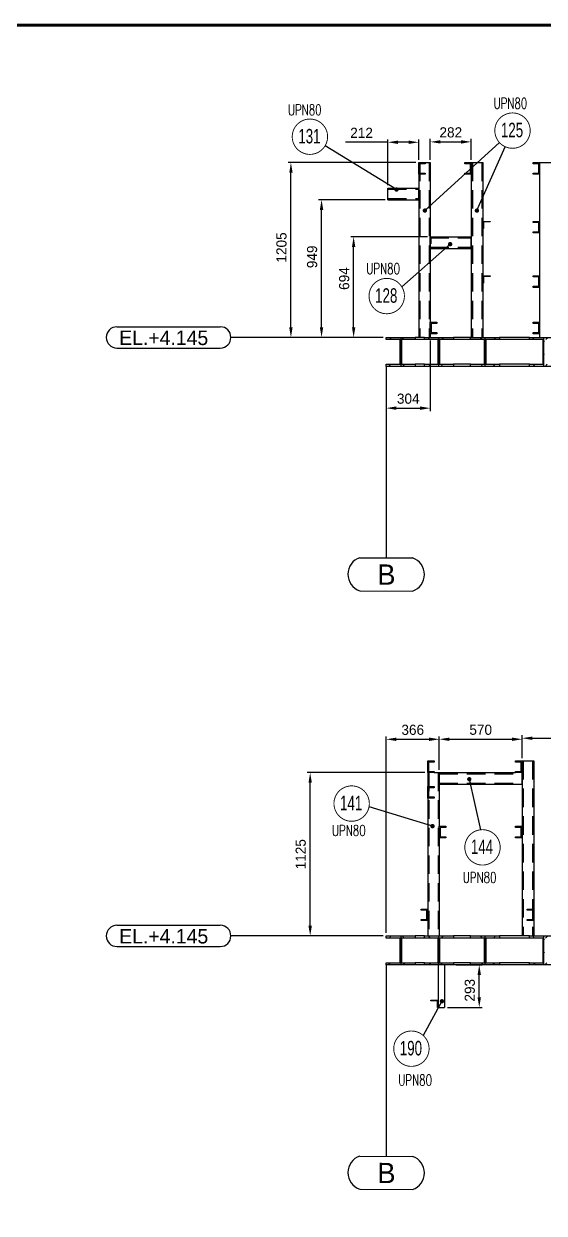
# Model space of a CAD drawing. Header units: millimetres. Extents: x 0 to 16187, y -20471 to 6290.
# Drawn here: x 11028.1 to 11207.3, y 4283.1 to 4692.9 of the extents above; entities that cross this region are included whole.
import ezdxf
from ezdxf.enums import TextEntityAlignment as Align

# ---------------------------------------------------------------- set-up
doc = ezdxf.new("R2010")
doc.units = ezdxf.units.MM
doc.header["$PDSIZE"] = -1
doc.linetypes.add('DASHED2', pattern=[9.525, 6.35, -3.175])
doc.layers.add('BORDER1', color=3, linetype='Continuous')
doc.layers.add('BORDER2', color=7, linetype='Continuous')
doc.styles.add('MtXpl_txt_shx', font='txt.shx', dxfattribs={"height": 0.2})
doc.styles.add('ROMANC', font='ROMANC', dxfattribs={"height": 5})
doc.styles.add('ROMANS', font='ROMANS.shx', dxfattribs={"width": 0.8})
doc.styles.add('ROMANT', font='ROMANT', dxfattribs={"height": 4})
doc.styles.add('SLDTEXTSTYLE2', font='TXT', dxfattribs={"width": 0.686449})
doc.dimstyles.new('AM_ISO', dxfattribs={"dimtxt": 3.5, "dimasz": 3.5, "dimexe": 1, "dimexo": 1, "dimgap": 1.5, "dimtad": 1, "dimdsep": 46, "dimtxsty": 'Standard', "dimcen": 0, "dimclrd": 1, "dimclre": 1, "dimclrt": 1, "dimadec": 0, "dimazin": 2, "dimtp": 0.1, "dimtm": 0.1, "dimtfac": 0.71, "dimtdec": 3, "dimtmove": 0, "dimatfit": 3, "dimfxl": 1, "dimlwd": -1, "dimlwe": -1, "dimarcsym": 1})
doc.dimstyles.new('AM_ISO$7', dxfattribs={"dimtxt": 3.5, "dimasz": 3.5, "dimexe": 1, "dimexo": 1, "dimgap": 1.5, "dimtad": 1, "dimtoh": 1, "dimdsep": 46, "dimtxsty": 'Standard', "dimcen": 0, "dimclrd": 1, "dimclre": 1, "dimclrt": 1, "dimadec": 0, "dimazin": 2, "dimtp": 0.1, "dimtm": 0.1, "dimtfac": 0.71, "dimtdec": 3, "dimtmove": 0, "dimatfit": 3, "dimfxl": 1, "dimlwd": -1, "dimlwe": -1, "dimarcsym": 1})
pattern_1 = [(135, (12620.2604, 4591.1095), (-2.245064, -2.245064), [])]
pattern_2 = [(225, (12620.2604, 4591.1095), (2.245064, -2.245064), [])]
pattern_3 = [(135, (12620.2604, 4775.6964), (-2.245064, -2.245064), [])]
pattern_4 = [(225, (12620.2604, 4775.6964), (2.245064, -2.245064), [])]

# ---------------------------------------------------------------- blocks, each defined once
blk = doc.blocks.new('*D2739')
at = {"color": 1, "linetype": 'ByBlock'}
for p, q in [((11152.47, 4632.32), (11129.62, 4632.32)), ((11130.62, 4588.37), (11130.62, 4628.82)), ((11151.87, 4584.87), (11129.62, 4584.87))]:
    blk.add_line(p, q, dxfattribs=at)
at = {"color": 1}
for points in [[(11131.2, 4628.82), (11130.03, 4628.82), (11130.62, 4632.32)], [(11130.03, 4588.37), (11131.2, 4588.37), (11130.62, 4584.87)]]:
    blk.add_solid(points, dxfattribs=at)
at = {"layer": 'Defpoints', "color": 0}
for p in [(11130.62, 4632.32), (11153.47, 4632.32), (11152.87, 4584.87)]:
    blk.add_point(p, dxfattribs=at)
at = {"color": 1, "insert": (11127.37, 4612.64), "char_height": 3.5, "attachment_point": 5, "rotation": 90}
blk.add_mtext('949', dxfattribs=at)
blk = doc.blocks.new('*D2740')
at = {"color": 1, "linetype": 'ByBlock'}
for p, q in [((11153.47, 4652.12), (11138.81, 4652.12)), ((11153.47, 4637.32), (11153.47, 4653.12)), ((11160.57, 4652.12), (11156.97, 4652.12)), ((11164.07, 4646.12), (11164.07, 4653.12))]:
    blk.add_line(p, q, dxfattribs=at)
at = {"color": 1}
for points in [[(11156.97, 4652.71), (11156.97, 4651.54), (11153.47, 4652.12)], [(11160.57, 4651.54), (11160.57, 4652.71), (11164.07, 4652.12)]]:
    blk.add_solid(points, dxfattribs=at)
at = {"layer": 'Defpoints', "color": 0}
for p in [(11153.47, 4652.12), (11164.07, 4645.12), (11153.47, 4636.32)]:
    blk.add_point(p, dxfattribs=at)
at = {"color": 1, "insert": (11144.39, 4655.37), "char_height": 3.5, "attachment_point": 5}
blk.add_mtext('212', dxfattribs=at)
blk = doc.blocks.new('*D2741')
at = {"color": 1, "linetype": 'ByBlock'}
for p, q in [((11168.07, 4646.12), (11168.07, 4653.26)), ((11171.57, 4652.26), (11178.67, 4652.26)), ((11182.17, 4646.12), (11182.17, 4653.26))]:
    blk.add_line(p, q, dxfattribs=at)
at = {"color": 1}
for points in [[(11171.57, 4652.84), (11171.57, 4651.67), (11168.07, 4652.26)], [(11178.67, 4651.67), (11178.67, 4652.84), (11182.17, 4652.26)]]:
    blk.add_solid(points, dxfattribs=at)
at = {"layer": 'Defpoints', "color": 0}
for p in [(11182.17, 4652.26), (11168.07, 4645.12), (11182.17, 4645.12)]:
    blk.add_point(p, dxfattribs=at)
at = {"color": 1, "insert": (11175.12, 4655.51), "char_height": 3.5, "attachment_point": 5}
blk.add_mtext('282', dxfattribs=at)
blk = doc.blocks.new('*D2742')
at = {"color": 1, "linetype": 'ByBlock'}
for p, q in [((11167.07, 4619.57), (11140.67, 4619.57)), ((11141.67, 4588.37), (11141.67, 4616.07)), ((11151.87, 4584.87), (11140.67, 4584.87))]:
    blk.add_line(p, q, dxfattribs=at)
at = {"color": 1}
for points in [[(11142.25, 4616.07), (11141.09, 4616.07), (11141.67, 4619.57)], [(11141.09, 4588.37), (11142.25, 4588.37), (11141.67, 4584.87)]]:
    blk.add_solid(points, dxfattribs=at)
at = {"layer": 'Defpoints', "color": 0}
for p in [(11141.67, 4619.57), (11168.07, 4619.57), (11152.87, 4584.87)]:
    blk.add_point(p, dxfattribs=at)
at = {"color": 1, "insert": (11138.42, 4605.16), "char_height": 3.5, "attachment_point": 5, "rotation": 90}
blk.add_mtext('694', dxfattribs=at)
blk = doc.blocks.new('*D2770')
at = {"color": 1, "linetype": 'ByBlock'}
for p, q in [((11171.17, 4435.95), (11171.17, 4447.44)), ((11174.67, 4446.44), (11196.17, 4446.44)), ((11199.67, 4439.95), (11199.67, 4447.44))]:
    blk.add_line(p, q, dxfattribs=at)
at = {"color": 1}
for points in [[(11174.67, 4447.02), (11174.67, 4445.85), (11171.17, 4446.44)], [(11196.17, 4445.85), (11196.17, 4447.02), (11199.67, 4446.44)]]:
    blk.add_solid(points, dxfattribs=at)
at = {"layer": 'Defpoints', "color": 0}
for p in [(11199.67, 4446.44), (11199.67, 4438.95), (11171.17, 4434.95)]:
    blk.add_point(p, dxfattribs=at)
at = {"color": 1, "insert": (11185.42, 4449.69), "char_height": 3.5, "attachment_point": 5}
blk.add_mtext('570', dxfattribs=at)
blk = doc.blocks.new('*D2771')
at = {"color": 1, "linetype": 'ByBlock'}
for p, q in [((11166.17, 4434.95), (11125.7, 4434.95)), ((11126.7, 4382.2), (11126.7, 4431.45)), ((11151.87, 4378.7), (11125.7, 4378.7))]:
    blk.add_line(p, q, dxfattribs=at)
at = {"color": 1}
for points in [[(11127.28, 4431.45), (11126.11, 4431.45), (11126.7, 4434.95)], [(11126.11, 4382.2), (11127.28, 4382.2), (11126.7, 4378.7)]]:
    blk.add_solid(points, dxfattribs=at)
at = {"layer": 'Defpoints', "color": 0}
for p in [(11126.7, 4434.95), (11167.17, 4434.95), (11152.87, 4378.7)]:
    blk.add_point(p, dxfattribs=at)
at = {"color": 1, "insert": (11123.45, 4406.82), "char_height": 3.5, "attachment_point": 5, "rotation": 90}
blk.add_mtext('1125', dxfattribs=at)
blk = doc.blocks.new('*D2773')
at = {"color": 1, "linetype": 'ByBlock'}
for p, q in [((11152.87, 4379.7), (11152.87, 4447.42)), ((11156.37, 4446.42), (11167.67, 4446.42)), ((11171.17, 4435.95), (11171.17, 4447.42))]:
    blk.add_line(p, q, dxfattribs=at)
at = {"color": 1}
for points in [[(11156.37, 4447.01), (11156.37, 4445.84), (11152.87, 4446.42)], [(11167.67, 4445.84), (11167.67, 4447.01), (11171.17, 4446.42)]]:
    blk.add_solid(points, dxfattribs=at)
at = {"layer": 'Defpoints', "color": 0}
for p in [(11171.17, 4446.42), (11171.17, 4434.95), (11152.87, 4378.7)]:
    blk.add_point(p, dxfattribs=at)
at = {"color": 1, "insert": (11162.02, 4449.67), "char_height": 3.5, "attachment_point": 5}
blk.add_mtext('366', dxfattribs=at)
blk = doc.blocks.new('*D2774')
at = {"color": 1, "linetype": 'ByBlock'}
for p, q in [((11199.67, 4439.95), (11199.67, 4447.79)), ((11203.17, 4446.79), (11287.42, 4446.79)), ((11290.92, 4439.95), (11290.92, 4447.79))]:
    blk.add_line(p, q, dxfattribs=at)
at = {"color": 1}
for points in [[(11203.17, 4447.37), (11203.17, 4446.2), (11199.67, 4446.79)], [(11287.42, 4446.2), (11287.42, 4447.37), (11290.92, 4446.79)]]:
    blk.add_solid(points, dxfattribs=at)
at = {"layer": 'Defpoints', "color": 0}
for p in [(11290.92, 4446.79), (11199.67, 4438.95), (11290.92, 4438.95)]:
    blk.add_point(p, dxfattribs=at)
at = {"color": 1, "insert": (11245.3, 4450.04), "char_height": 3.5, "attachment_point": 5}
blk.add_mtext('1825', dxfattribs=at)
blk = doc.blocks.new('A$7E9316163A2427E')
at = {"color": 7, "linetype": 'Continuous', "lineweight": 25}
for p, q in [((3.67, 7.35), (39.25, 7.35)), ((3.67, 0), (39.25, 0))]:
    blk.add_line(p, q, dxfattribs=at)
for centre, start, end in [((3.67, 3.67), 90, 270), ((39.25, 3.67), 270, 90)]:
    blk.add_arc(centre, 3.67, start, end, dxfattribs=at)
blk.add_text('EL.+4.145', height=5, dxfattribs=at).set_placement((4.45, 1.05))
blk = doc.blocks.new('A$7E9318A251333')
at = {"color": 1}
blk.add_line((13.2, 77.37), (13.2, 11.43), dxfattribs=at)
at = {"color": 1, "ltscale": 0.2}
blk.add_line((4.15, 11.48), (22.25, 11.39), dxfattribs=at)
at = {"color": 1, "linetype": 'Continuous', "lineweight": 25}
blk.add_line((4.14, 0.09), (22.29, 0.01), dxfattribs=at)
at = {"color": 1, "ltscale": 0.2}
for centre, radius, start, end in [((5.98, 5.79), 5.98, 107.869, 252.0246), ((20.4, 5.69), 5.99, 287.9651, 71.9697)]:
    blk.add_arc(centre, radius, start, end, dxfattribs=at)
at = {"color": 1, "linetype": 'Continuous', "lineweight": 25}
blk.add_text('B', height=7, rotation=359.9537, dxfattribs=at).set_placement((10.17, 2.17))
blk = doc.blocks.new('*D2778')
at = {"color": 1, "linetype": 'ByBlock'}
for p, q in [((11163.07, 4645.12), (11119.07, 4645.12)), ((11120.07, 4588.37), (11120.07, 4641.62)), ((11151.87, 4584.87), (11119.07, 4584.87))]:
    blk.add_line(p, q, dxfattribs=at)
at = {"color": 1}
for points in [[(11120.66, 4641.62), (11119.49, 4641.62), (11120.07, 4645.12)], [(11119.49, 4588.37), (11120.66, 4588.37), (11120.07, 4584.87)]]:
    blk.add_solid(points, dxfattribs=at)
at = {"layer": 'Defpoints', "color": 0}
for p in [(11120.07, 4645.12), (11164.07, 4645.12), (11152.87, 4584.87)]:
    blk.add_point(p, dxfattribs=at)
at = {"color": 1, "insert": (11116.82, 4615.87), "char_height": 3.5, "attachment_point": 5, "rotation": 90}
blk.add_mtext('1205', dxfattribs=at)
blk = doc.blocks.new('*D2783')
at = {"color": 1, "linetype": 'ByBlock'}
for p, q in [((11168.07, 4583.87), (11168.07, 4559.51)), ((11152.87, 4573.87), (11152.87, 4559.51)), ((11156.37, 4560.51), (11164.57, 4560.51))]:
    blk.add_line(p, q, dxfattribs=at)
at = {"color": 1}
for points in [[(11156.37, 4561.1), (11156.37, 4559.93), (11152.87, 4560.51)], [(11164.57, 4559.93), (11164.57, 4561.1), (11168.07, 4560.51)]]:
    blk.add_solid(points, dxfattribs=at)
at = {"layer": 'Defpoints', "color": 0}
for p in [(11168.07, 4584.87), (11152.87, 4574.87), (11168.07, 4560.51)]:
    blk.add_point(p, dxfattribs=at)
at = {"color": 1, "insert": (11160.47, 4563.76), "char_height": 3.5, "attachment_point": 5}
blk.add_mtext('304', dxfattribs=at)
blk = doc.blocks.new('*D2789')
at = {"color": 1, "linetype": 'ByBlock'}
for p, q in [((11177.02, 4368.7), (11185.92, 4368.7)), ((11184.92, 4357.55), (11184.92, 4365.2)), ((11173.97, 4354.05), (11185.92, 4354.05))]:
    blk.add_line(p, q, dxfattribs=at)
at = {"color": 1}
for points in [[(11185.51, 4365.2), (11184.34, 4365.2), (11184.92, 4368.7)], [(11184.34, 4357.55), (11185.51, 4357.55), (11184.92, 4354.05)]]:
    blk.add_solid(points, dxfattribs=at)
at = {"layer": 'Defpoints', "color": 0}
for p in [(11176.02, 4368.7), (11184.92, 4368.7), (11172.97, 4354.05)]:
    blk.add_point(p, dxfattribs=at)
at = {"color": 1, "insert": (11181.67, 4359.96), "char_height": 3.5, "attachment_point": 5, "rotation": 90}
blk.add_mtext('293', dxfattribs=at)
blk = doc.blocks.new('*U609')
at = {"layer": 'BORDER1', "color": 154, "true_color": 0x1859a9, "const_width": 1}
blk.add_lwpolyline([(1.81, 811), (1144, 811), (1144, 0), (0, 0), (0, 811)], close=True, dxfattribs=at)
at = {"layer": 'BORDER2', "flags": 8}
for tag, height, style, p in [('REV-A', 3.24, 'ROMANS', (986.93, 140.25)), ('RE-A', 8.06, 'ROMANT', (1084.63, 7.17))]:
    blk.add_attdef(tag, text='', height=height, dxfattribs=dict(at, style=style)).set_placement(p, align=Align.CENTER)
at = {"layer": 'BORDER2', "style": 'ROMANS', "width": 3.830216}
blk.add_attdef('DATE-A', text='', height=3.24, dxfattribs=at).set_placement((995.51, 140.25), (1008.51, 140.25), align=Align.FIT)
at = {"layer": 'BORDER2'}
for tag, height, style, p in [('DRN-A', 3.24, 'ROMANS', (1018.38, 140.25)), ('CHD-A', 3.24, 'ROMANS', (1032.35, 140.25)), ('APD-A', 3.24, 'ROMANS', (1046.64, 140.25)), ('CONS_CONT_VEND', 4.2, 'ROMANC', (1061.39, 72.83))]:
    blk.add_attdef(tag, text='', height=height, dxfattribs=dict(at, style=style)).set_placement(p, align=Align.CENTER)
at = {"layer": 'BORDER2', "style": 'ROMANS', "width": 0.8}
for tag, p, height in [('1:X', (997.23, 122.55), 3.5), ('LOC', (1042.74, 122.55), 3.5), ('PROJ_NO', (1118.64, 122.55), 3.5), ('CONS_DRG_NO', (1011, 63), 3)]:
    blk.add_attdef(tag, p, '', height=height, dxfattribs=at)
at = {"layer": 'BORDER2', "lineweight": 30, "width": 0.8, "flags": 104}
blk.add_attdef('COMMENTS-A', text='', height=2.2, dxfattribs=at).set_placement((1055.21, 142.07), align=Align.MIDDLE_LEFT)
at = {"layer": 'BORDER2', "style": 'ROMANS', "width": 0.8}
for tag, p in [('PROJECT_TITLE_1', (1061.07, 55.35)), ('PROJECT_TITLE_2', (1061.07, 49.3))]:
    blk.add_attdef(tag, text='', height=3.5, dxfattribs=at).set_placement(p, align=Align.MIDDLE)
at = {"layer": 'BORDER2', "style": 'ROMANT', "width": 0.8}
for tag, p in [('DRG_TITLE_1', (1061.07, 36.31)), ('DRG_TITLE_2', (1061.07, 28.31)), ('DRG_TITLE_3', (1061.07, 20.31))]:
    blk.add_attdef(tag, text='', height=5, dxfattribs=at).set_placement(p, align=Align.CENTER)
at = {"layer": 'BORDER2', "style": 'ROMANT'}
for tag, p in [('AR', (995, 7.17)), ('PA', (1011.74, 7.17)), ('DC', (1028.45, 7.17)), ('TS', (1120.84, 7.17))]:
    blk.add_attdef(tag, p, '', height=8.06, dxfattribs=at)
for tag, p in [('SRNO', (1074.7, 7.17)), ('SH', (1115.8, 7.18))]:
    blk.add_attdef(tag, text='', height=8.06, dxfattribs=at).set_placement(p, align=Align.RIGHT)
at = {"layer": 'BORDER2', "style": 'ROMANS', "flags": 2}
blk.add_attdef('TB_VERSION', text='', height=2, dxfattribs=at).set_placement((1, -1), align=Align.TOP_LEFT)

msp = doc.modelspace()

# ---------------------------------------------------------------- hatches: boundary and pattern name
at = {"linetype": 'Continuous', "lineweight": 18}
h = msp.add_hatch(dxfattribs=at)
h.set_pattern_fill('ANSI31', angle=90, style=0)
h.set_pattern_definition(pattern_1)
h.paths.add_polyline_path([(11164.0736, 4645.12184), (11164.0736, 4641.12184), (11166.3236, 4641.12184), (11166.3236, 4641.52184), (11164.3736, 4641.52184), (11164.3736, 4644.72184), (11166.3236, 4644.72184), (11166.3236, 4645.12184)], flags=0)
h = msp.add_hatch(dxfattribs=at)
h.set_pattern_fill('ANSI31', angle=90, style=0)
h.set_pattern_definition(pattern_1)
h.paths.add_polyline_path([(11182.1736, 4641.12184), (11182.1736, 4645.12184), (11179.9236, 4645.12184), (11179.9236, 4644.72184), (11181.8736, 4644.72184), (11181.8736, 4641.52184), (11179.9236, 4641.52184), (11179.9236, 4641.12184)], flags=0)
h = msp.add_hatch(dxfattribs=at)
h.set_pattern_fill('ANSI31', angle=90, style=0)
h.set_pattern_definition(pattern_1)
h.paths.add_polyline_path([(11205.7236, 4641.12184), (11205.7236, 4645.12184), (11203.4736, 4645.12184), (11203.4736, 4644.72184), (11205.4236, 4644.72184), (11205.4236, 4641.52184), (11203.4736, 4641.52184), (11203.4736, 4641.12184)], flags=0)
h = msp.add_hatch(dxfattribs=at)
h.set_pattern_fill('ANSI31', angle=90, style=0)
h.set_pattern_definition(pattern_1)
h.paths.add_polyline_path([(11188.6736, 4624.87184), (11186.1736, 4624.87184), (11186.1736, 4622.37184), (11186.3736, 4622.37184), (11186.3736, 4624.67184), (11188.6736, 4624.67184)], flags=0)
h = msp.add_hatch(dxfattribs=at)
h.set_pattern_fill('ANSI31', angle=90, style=0)
h.set_pattern_definition(pattern_1)
h.paths.add_polyline_path([(11205.7236, 4620.87184), (11205.7236, 4624.87184), (11203.4736, 4624.87184), (11203.4736, 4624.47184), (11205.4236, 4624.47184), (11205.4236, 4621.27184), (11203.4736, 4621.27184), (11203.4736, 4620.87184)], flags=0)
h = msp.add_hatch(dxfattribs=at)
h.set_pattern_fill('ANSI31', angle=90, style=0)
h.set_pattern_definition(pattern_1)
h.paths.add_polyline_path([(11170.5736, 4619.57184), (11168.0736, 4619.57184), (11168.0736, 4617.07184), (11168.2736, 4617.07184), (11168.2736, 4619.37184), (11170.5736, 4619.37184)], flags=0)
h = msp.add_hatch(dxfattribs=at)
h.set_pattern_fill('ANSI31', angle=90, style=0)
h.set_pattern_definition(pattern_1)
h.paths.add_polyline_path([(11188.6736, 4606.12184), (11186.1736, 4606.12184), (11186.1736, 4603.62184), (11186.3736, 4603.62184), (11186.3736, 4605.92184), (11188.6736, 4605.92184)], flags=0)
h = msp.add_hatch(dxfattribs=at)
h.set_pattern_fill('ANSI31', angle=90, style=0)
h.set_pattern_definition(pattern_1)
h.paths.add_polyline_path([(11205.7236, 4602.12184), (11205.7236, 4606.12184), (11203.4736, 4606.12184), (11203.4736, 4605.72184), (11205.4236, 4605.72184), (11205.4236, 4602.52184), (11203.4736, 4602.52184), (11203.4736, 4602.12184)], flags=0)
h = msp.add_hatch(dxfattribs=at)
h.set_pattern_fill('ANSI31', angle=90, style=0)
h.set_pattern_definition(pattern_1)
h.paths.add_polyline_path([(11168.0736, 4590.12184), (11168.0736, 4586.12184), (11170.3236, 4586.12184), (11170.3236, 4586.52184), (11168.3736, 4586.52184), (11168.3736, 4589.72184), (11170.3236, 4589.72184), (11170.3236, 4590.12184)], flags=0)
h = msp.add_hatch(dxfattribs=at)
h.set_pattern_fill('ANSI31', angle=90, style=0)
h.set_pattern_definition(pattern_1)
h.paths.add_polyline_path([(11205.7236, 4586.12184), (11205.7236, 4590.12184), (11203.4736, 4590.12184), (11203.4736, 4589.72184), (11205.4236, 4589.72184), (11205.4236, 4586.52184), (11203.4736, 4586.52184), (11203.4736, 4586.12184)], flags=0)
h = msp.add_hatch(dxfattribs=at)
h.set_pattern_fill('ANSI31', angle=180, style=0)
h.set_pattern_definition(pattern_2)
h.paths.add_polyline_path([(11152.8736, 4574.87184), (11157.8736, 4574.87184), (11157.8736, 4584.87184), (11152.8736, 4584.87184), (11152.8736, 4584.12184), (11157.6486, 4584.12184), (11157.6486, 4575.62184), (11152.8736, 4575.62184)], flags=0)
h = msp.add_hatch(dxfattribs=at)
h.set_pattern_fill('ANSI31', angle=90, style=0)
h.set_pattern_definition(pattern_1)
h.paths.add_polyline_path([(11158.0986, 4575.62184), (11158.0986, 4584.12184), (11162.8736, 4584.12184), (11162.8736, 4584.87184), (11157.8736, 4584.87184), (11157.8736, 4574.87184), (11162.8736, 4574.87184), (11162.8736, 4575.62184)], flags=0)
h = msp.add_hatch(dxfattribs=at)
h.set_pattern_fill('ANSI31', angle=90, style=0)
h.set_pattern_definition(pattern_1)
h.paths.add_polyline_path([(11171.0236, 4574.87184), (11171.0236, 4584.87184), (11166.0236, 4584.87184), (11166.0236, 4584.12184), (11170.7986, 4584.12184), (11170.7986, 4575.62184), (11166.0236, 4575.62184), (11166.0236, 4574.87184)], flags=0)
h = msp.add_hatch(dxfattribs=at)
h.set_pattern_fill('ANSI31', angle=180, style=0)
h.set_pattern_definition(pattern_2)
h.paths.add_polyline_path([(11171.0236, 4574.87184), (11176.0236, 4574.87184), (11176.0236, 4575.62184), (11171.2486, 4575.62184), (11171.2486, 4584.12184), (11176.0236, 4584.12184), (11176.0236, 4584.87184), (11171.0236, 4584.87184)], flags=0)
h = msp.add_hatch(dxfattribs=at)
h.set_pattern_fill('ANSI31', angle=90, style=0)
h.set_pattern_definition(pattern_1)
h.paths.add_polyline_path([(11186.9236, 4574.87184), (11186.9236, 4584.87184), (11181.9236, 4584.87184), (11181.9236, 4584.12184), (11186.6986, 4584.12184), (11186.6986, 4575.62184), (11181.9236, 4575.62184), (11181.9236, 4574.87184)], flags=0)
h = msp.add_hatch(dxfattribs=at)
h.set_pattern_fill('ANSI31', angle=180, style=0)
h.set_pattern_definition(pattern_2)
h.paths.add_polyline_path([(11186.9236, 4574.87184), (11191.9236, 4574.87184), (11191.9236, 4575.62184), (11187.1486, 4575.62184), (11187.1486, 4584.12184), (11191.9236, 4584.12184), (11191.9236, 4584.87184), (11186.9236, 4584.87184)], flags=0)
h = msp.add_hatch(dxfattribs=at)
h.set_pattern_fill('ANSI31', angle=90, style=0)
h.set_pattern_definition(pattern_1)
h.paths.add_polyline_path([(11207.1736, 4574.87184), (11207.1736, 4584.87184), (11202.1736, 4584.87184), (11202.1736, 4584.12184), (11206.9486, 4584.12184), (11206.9486, 4575.62184), (11202.1736, 4575.62184), (11202.1736, 4574.87184)], flags=0)
h = msp.add_hatch(dxfattribs=at)
h.set_pattern_fill('ANSI31', angle=180, style=0)
h.set_pattern_definition(pattern_2)
h.paths.add_polyline_path([(11207.1736, 4574.87184), (11212.1736, 4574.87184), (11212.1736, 4575.62184), (11207.3986, 4575.62184), (11207.3986, 4584.12184), (11212.1736, 4584.12184), (11212.1736, 4584.87184), (11207.1736, 4584.87184)], flags=0)
h = msp.add_hatch(dxfattribs=at)
h.set_pattern_fill('ANSI31', angle=90, style=0)
h.set_pattern_definition(pattern_3)
h.paths.add_polyline_path([(11167.1736, 4438.94953), (11167.1736, 4434.94953), (11169.4236, 4434.94953), (11169.4236, 4435.34953), (11167.4736, 4435.34953), (11167.4736, 4438.54953), (11169.4236, 4438.54953), (11169.4236, 4438.94953)], flags=0)
h = msp.add_hatch(dxfattribs=at)
h.set_pattern_fill('ANSI31', angle=90, style=0)
h.set_pattern_definition(pattern_3)
h.paths.add_polyline_path([(11199.6736, 4434.94953), (11199.6736, 4438.94953), (11197.4236, 4438.94953), (11197.4236, 4438.54953), (11199.3736, 4438.54953), (11199.3736, 4435.34953), (11197.4236, 4435.34953), (11197.4236, 4434.94953)], flags=0)
h = msp.add_hatch(dxfattribs=at)
h.set_pattern_fill('ANSI31', angle=90, style=0)
h.set_pattern_definition(pattern_3)
h.paths.add_polyline_path([(11167.1736, 4430.14953), (11167.1736, 4426.14953), (11169.4236, 4426.14953), (11169.4236, 4426.54953), (11167.4736, 4426.54953), (11167.4736, 4429.74953), (11169.4236, 4429.74953), (11169.4236, 4430.14953)], flags=0)
h = msp.add_hatch(dxfattribs=at)
h.set_pattern_fill('ANSI31', angle=90, style=0)
h.set_pattern_definition(pattern_3)
h.paths.add_polyline_path([(11171.1736, 4416.44953), (11171.1736, 4412.44953), (11173.4236, 4412.44953), (11173.4236, 4412.84953), (11171.4736, 4412.84953), (11171.4736, 4416.04953), (11173.4236, 4416.04953), (11173.4236, 4416.44953)], flags=0)
h = msp.add_hatch(dxfattribs=at)
h.set_pattern_fill('ANSI31', angle=90, style=0)
h.set_pattern_definition(pattern_3)
h.paths.add_polyline_path([(11199.6736, 4412.44953), (11199.6736, 4416.44953), (11197.4236, 4416.44953), (11197.4236, 4416.04953), (11199.3736, 4416.04953), (11199.3736, 4412.84953), (11197.4236, 4412.84953), (11197.4236, 4412.44953)], flags=0)
h = msp.add_hatch(dxfattribs=at)
h.set_pattern_fill('ANSI31', angle=90, style=0)
h.set_pattern_definition(pattern_3)
h.paths.add_polyline_path([(11167.1736, 4383.94953), (11167.1736, 4387.94953), (11164.9236, 4387.94953), (11164.9236, 4387.54953), (11166.8736, 4387.54953), (11166.8736, 4384.34953), (11164.9236, 4384.34953), (11164.9236, 4383.94953)], flags=0)
h = msp.add_hatch(dxfattribs=at)
h.set_pattern_fill('ANSI31', angle=90, style=0)
h.set_pattern_definition(pattern_3)
h.paths.add_polyline_path([(11203.6736, 4383.94953), (11203.6736, 4387.94953), (11201.4236, 4387.94953), (11201.4236, 4387.54953), (11203.3736, 4387.54953), (11203.3736, 4384.34953), (11201.4236, 4384.34953), (11201.4236, 4383.94953)], flags=0)
h = msp.add_hatch(dxfattribs=at)
h.set_pattern_fill('ANSI31', angle=180, style=0)
h.set_pattern_definition(pattern_4)
h.paths.add_polyline_path([(11152.8736, 4368.69953), (11157.8736, 4368.69953), (11157.8736, 4378.69953), (11152.8736, 4378.69953), (11152.8736, 4377.94953), (11157.6486, 4377.94953), (11157.6486, 4369.44953), (11152.8736, 4369.44953)], flags=0)
h = msp.add_hatch(dxfattribs=at)
h.set_pattern_fill('ANSI31', angle=90, style=0)
h.set_pattern_definition(pattern_3)
h.paths.add_polyline_path([(11158.0986, 4369.44953), (11158.0986, 4377.94953), (11162.8736, 4377.94953), (11162.8736, 4378.69953), (11157.8736, 4378.69953), (11157.8736, 4368.69953), (11162.8736, 4368.69953), (11162.8736, 4369.44953)], flags=0)
h = msp.add_hatch(dxfattribs=at)
h.set_pattern_fill('ANSI31', angle=90, style=0)
h.set_pattern_definition(pattern_3)
h.paths.add_polyline_path([(11171.0236, 4368.69953), (11171.0236, 4378.69953), (11166.0236, 4378.69953), (11166.0236, 4377.94953), (11170.7986, 4377.94953), (11170.7986, 4369.44953), (11166.0236, 4369.44953), (11166.0236, 4368.69953)], flags=0)
h = msp.add_hatch(dxfattribs=at)
h.set_pattern_fill('ANSI31', angle=180, style=0)
h.set_pattern_definition(pattern_4)
h.paths.add_polyline_path([(11171.0236, 4368.69953), (11176.0236, 4368.69953), (11176.0236, 4369.44953), (11171.2486, 4369.44953), (11171.2486, 4377.94953), (11176.0236, 4377.94953), (11176.0236, 4378.69953), (11171.0236, 4378.69953)], flags=0)
h = msp.add_hatch(dxfattribs=at)
h.set_pattern_fill('ANSI31', angle=90, style=0)
h.set_pattern_definition(pattern_3)
h.paths.add_polyline_path([(11186.9236, 4368.69953), (11186.9236, 4378.69953), (11181.9236, 4378.69953), (11181.9236, 4377.94953), (11186.6986, 4377.94953), (11186.6986, 4369.44953), (11181.9236, 4369.44953), (11181.9236, 4368.69953)], flags=0)
h = msp.add_hatch(dxfattribs=at)
h.set_pattern_fill('ANSI31', angle=180, style=0)
h.set_pattern_definition(pattern_4)
h.paths.add_polyline_path([(11186.9236, 4368.69953), (11191.9236, 4368.69953), (11191.9236, 4369.44953), (11187.1486, 4369.44953), (11187.1486, 4377.94953), (11191.9236, 4377.94953), (11191.9236, 4378.69953), (11186.9236, 4378.69953)], flags=0)
h = msp.add_hatch(dxfattribs=at)
h.set_pattern_fill('ANSI31', angle=90, style=0)
h.set_pattern_definition(pattern_3)
h.paths.add_polyline_path([(11207.1736, 4368.69953), (11207.1736, 4378.69953), (11202.1736, 4378.69953), (11202.1736, 4377.94953), (11206.9486, 4377.94953), (11206.9486, 4369.44953), (11202.1736, 4369.44953), (11202.1736, 4368.69953)], flags=0)
h = msp.add_hatch(dxfattribs=at)
h.set_pattern_fill('ANSI31', angle=180, style=0)
h.set_pattern_definition(pattern_4)
h.paths.add_polyline_path([(11207.1736, 4368.69953), (11212.1736, 4368.69953), (11212.1736, 4369.44953), (11207.3986, 4369.44953), (11207.3986, 4377.94953), (11212.1736, 4377.94953), (11212.1736, 4378.69953), (11207.1736, 4378.69953)], flags=0)

# ---------------------------------------------------------------- linework, layer by layer
at = {"color": 7, "linetype": 'Continuous', "lineweight": 25}
for p, q in [((11164.0736, 4645.12184), (11166.3236, 4645.12184)), ((11164.0736, 4641.12184), (11164.0736, 4645.12184)), ((11166.3236, 4644.72184), (11164.3736, 4644.72184)), ((11164.3736, 4644.72184), (11164.3736, 4641.52184)), ((11166.3236, 4645.12184), (11166.3236, 4644.72184)), ((11166.3236, 4645.12184), (11168.0736, 4645.12184)), ((11168.0736, 4645.12184), (11168.0736, 4619.57184)), ((11179.9236, 4644.72184), (11179.9236, 4645.12184)), ((11179.9236, 4645.12184), (11182.1736, 4645.12184)), ((11181.8736, 4644.72184), (11179.9236, 4644.72184)), ((11181.8736, 4641.52184), (11181.8736, 4644.72184)), ((11182.1736, 4645.12184), (11182.1736, 4641.12184)), ((11182.1736, 4645.12184), (11186.1736, 4645.12184)), ((11186.1736, 4645.12184), (11186.1736, 4624.87184)), ((11203.4736, 4645.12184), (11205.7236, 4645.12184)), ((11203.4736, 4644.72184), (11203.4736, 4645.12184)), ((11205.4236, 4644.72184), (11203.4736, 4644.72184)), ((11205.4236, 4641.52184), (11205.4236, 4644.72184)), ((11205.7236, 4645.12184), (11205.7236, 4641.12184)), ((11205.7236, 4645.12184), (11209.7236, 4645.12184)), ((11166.3236, 4641.12184), (11164.0736, 4641.12184)), ((11164.0736, 4641.12184), (11164.0736, 4584.87184)), ((11164.3736, 4641.52184), (11166.3236, 4641.52184)), ((11166.3236, 4641.52184), (11166.3236, 4641.12184)), ((11179.9236, 4641.12184), (11179.9236, 4641.52184)), ((11179.9236, 4641.52184), (11181.8736, 4641.52184)), ((11182.1736, 4641.12184), (11179.9236, 4641.12184)), ((11182.1736, 4641.12184), (11182.1736, 4584.87184)), ((11203.4736, 4641.52184), (11205.4236, 4641.52184)), ((11203.4736, 4641.12184), (11203.4736, 4641.52184)), ((11205.7236, 4641.12184), (11203.4736, 4641.12184)), ((11205.7236, 4641.12184), (11205.7236, 4624.87184)), ((11153.4736, 4632.32184), (11153.4736, 4636.32184)), ((11153.4736, 4636.32184), (11164.0736, 4636.32184)), ((11164.0736, 4632.32184), (11164.0736, 4636.32184)), ((11153.4736, 4632.32184), (11164.0736, 4632.32184)), ((11186.1736, 4622.37184), (11186.1736, 4624.87184)), ((11186.1736, 4624.87184), (11188.6736, 4624.87184)), ((11188.6736, 4624.67184), (11186.3736, 4624.67184)), ((11186.3736, 4624.67184), (11186.3736, 4622.37184)), ((11188.6736, 4624.87184), (11188.6736, 4624.67184)), ((11203.4736, 4624.47184), (11203.4736, 4624.87184)), ((11203.4736, 4624.87184), (11205.7236, 4624.87184)), ((11205.4236, 4624.47184), (11203.4736, 4624.47184)), ((11205.4236, 4621.27184), (11205.4236, 4624.47184)), ((11205.7236, 4624.87184), (11205.7236, 4620.87184)), ((11168.0736, 4617.07184), (11168.0736, 4619.57184)), ((11168.0736, 4619.57184), (11170.5736, 4619.57184)), ((11170.5736, 4619.37184), (11168.2736, 4619.37184)), ((11168.2736, 4619.37184), (11168.2736, 4617.07184)), ((11170.5736, 4619.57184), (11170.5736, 4619.37184)), ((11170.5736, 4619.57184), (11182.1736, 4619.57184)), ((11182.1736, 4615.57184), (11182.1736, 4619.57184)), ((11186.3736, 4622.37184), (11186.1736, 4622.37184)), ((11186.1736, 4622.37184), (11186.1736, 4606.12184)), ((11203.4736, 4620.87184), (11203.4736, 4621.27184)), ((11203.4736, 4621.27184), (11205.4236, 4621.27184)), ((11205.7236, 4620.87184), (11203.4736, 4620.87184)), ((11205.7236, 4620.87184), (11205.7236, 4606.12184)), ((11168.2736, 4617.07184), (11168.0736, 4617.07184)), ((11168.0736, 4615.57184), (11168.0736, 4617.07184)), ((11168.0736, 4617.07184), (11168.0736, 4590.12184)), ((11168.0736, 4615.57184), (11182.1736, 4615.57184)), ((11186.1736, 4603.62184), (11186.1736, 4606.12184)), ((11186.1736, 4606.12184), (11188.6736, 4606.12184)), ((11186.3736, 4603.62184), (11186.1736, 4603.62184)), ((11186.1736, 4603.62184), (11186.1736, 4584.87184)), ((11188.6736, 4605.92184), (11186.3736, 4605.92184)), ((11186.3736, 4605.92184), (11186.3736, 4603.62184)), ((11188.6736, 4606.12184), (11188.6736, 4605.92184)), ((11203.4736, 4605.72184), (11203.4736, 4606.12184)), ((11203.4736, 4606.12184), (11205.7236, 4606.12184)), ((11205.4236, 4605.72184), (11203.4736, 4605.72184)), ((11203.4736, 4602.12184), (11203.4736, 4602.52184)), ((11203.4736, 4602.52184), (11205.4236, 4602.52184)), ((11205.7236, 4602.12184), (11203.4736, 4602.12184)), ((11205.4236, 4602.52184), (11205.4236, 4605.72184)), ((11205.7236, 4606.12184), (11205.7236, 4602.12184)), ((11205.7236, 4602.12184), (11205.7236, 4590.12184)), ((11168.0736, 4590.12184), (11170.3236, 4590.12184)), ((11168.0736, 4586.12184), (11168.0736, 4590.12184)), ((11170.3236, 4590.12184), (11170.3236, 4589.72184)), ((11203.4736, 4589.72184), (11203.4736, 4590.12184)), ((11203.4736, 4590.12184), (11205.7236, 4590.12184)), ((11205.7236, 4590.12184), (11205.7236, 4586.12184)), ((11170.3236, 4586.12184), (11168.0736, 4586.12184)), ((11168.0736, 4586.12184), (11168.0736, 4584.87184)), ((11170.3236, 4589.72184), (11168.3736, 4589.72184)), ((11168.3736, 4589.72184), (11168.3736, 4586.52184)), ((11168.3736, 4586.52184), (11170.3236, 4586.52184)), ((11170.3236, 4586.52184), (11170.3236, 4586.12184)), ((11205.4236, 4589.72184), (11203.4736, 4589.72184)), ((11203.4736, 4586.12184), (11203.4736, 4586.52184)), ((11203.4736, 4586.52184), (11205.4236, 4586.52184)), ((11205.7236, 4586.12184), (11203.4736, 4586.12184)), ((11205.4236, 4586.52184), (11205.4236, 4589.72184)), ((11205.7236, 4586.12184), (11205.7236, 4584.87184)), ((11152.8736, 4584.12184), (11152.8736, 4584.87184)), ((11152.8736, 4584.87184), (11157.8736, 4584.87184)), ((11157.6486, 4584.12184), (11152.8736, 4584.12184)), ((11157.6486, 4575.62184), (11157.6486, 4584.12184)), ((11157.8736, 4584.87184), (11157.8736, 4574.87184)), ((11157.8736, 4584.87184), (11162.8736, 4584.87184)), ((11162.8736, 4584.12184), (11158.0986, 4584.12184)), ((11158.0986, 4584.12184), (11158.0986, 4575.62184)), ((11162.8736, 4584.87184), (11162.8736, 4584.12184)), ((11166.0236, 4584.87184), (11162.8736, 4584.87184)), ((11166.0236, 4584.12184), (11162.8736, 4584.12184)), ((11166.0236, 4584.12184), (11166.0236, 4584.87184)), ((11166.0236, 4584.87184), (11171.0236, 4584.87184)), ((11170.7986, 4584.12184), (11166.0236, 4584.12184)), ((11170.7986, 4575.62184), (11170.7986, 4584.12184)), ((11171.0236, 4574.87184), (11171.0236, 4584.87184)), ((11171.0236, 4584.87184), (11176.0236, 4584.87184)), ((11176.0236, 4584.12184), (11171.2486, 4584.12184)), ((11171.2486, 4584.12184), (11171.2486, 4575.62184)), ((11176.0236, 4584.87184), (11176.0236, 4584.12184)), ((11181.9236, 4584.87184), (11176.0236, 4584.87184)), ((11181.9236, 4584.12184), (11176.0236, 4584.12184)), ((11181.9236, 4584.12184), (11181.9236, 4584.87184)), ((11181.9236, 4584.87184), (11186.9236, 4584.87184)), ((11186.6986, 4584.12184), (11181.9236, 4584.12184)), ((11186.6986, 4575.62184), (11186.6986, 4584.12184)), ((11186.9236, 4584.87184), (11191.9236, 4584.87184)), ((11186.9236, 4574.87184), (11186.9236, 4584.87184)), ((11191.9236, 4584.12184), (11187.1486, 4584.12184)), ((11187.1486, 4584.12184), (11187.1486, 4575.62184)), ((11191.9236, 4584.87184), (11191.9236, 4584.12184)), ((11202.1736, 4584.87184), (11191.9236, 4584.87184)), ((11202.1736, 4584.12184), (11191.9236, 4584.12184)), ((11202.1736, 4584.12184), (11202.1736, 4584.87184)), ((11202.1736, 4584.87184), (11207.1736, 4584.87184)), ((11206.9486, 4584.12184), (11202.1736, 4584.12184)), ((11206.9486, 4575.62184), (11206.9486, 4584.12184)), ((11207.1736, 4574.87184), (11207.1736, 4584.87184)), ((11207.1736, 4584.87184), (11212.1736, 4584.87184)), ((11152.8736, 4575.62184), (11157.6486, 4575.62184)), ((11152.8736, 4574.87184), (11152.8736, 4575.62184)), ((11157.8736, 4574.87184), (11152.8736, 4574.87184)), ((11162.8736, 4574.87184), (11157.8736, 4574.87184)), ((11158.0986, 4575.62184), (11162.8736, 4575.62184)), ((11162.8736, 4575.62184), (11162.8736, 4574.87184)), ((11166.0236, 4575.62184), (11162.8736, 4575.62184)), ((11166.0236, 4574.87184), (11162.8736, 4574.87184)), ((11166.0236, 4574.87184), (11166.0236, 4575.62184)), ((11166.0236, 4575.62184), (11170.7986, 4575.62184)), ((11171.0236, 4574.87184), (11166.0236, 4574.87184)), ((11176.0236, 4574.87184), (11171.0236, 4574.87184)), ((11171.2486, 4575.62184), (11176.0236, 4575.62184)), ((11176.0236, 4575.62184), (11176.0236, 4574.87184)), ((11181.9236, 4575.62184), (11176.0236, 4575.62184)), ((11181.9236, 4574.87184), (11176.0236, 4574.87184)), ((11181.9236, 4574.87184), (11181.9236, 4575.62184)), ((11181.9236, 4575.62184), (11186.6986, 4575.62184)), ((11186.9236, 4574.87184), (11181.9236, 4574.87184)), ((11191.9236, 4574.87184), (11186.9236, 4574.87184)), ((11187.1486, 4575.62184), (11191.9236, 4575.62184)), ((11191.9236, 4575.62184), (11191.9236, 4574.87184)), ((11202.1736, 4575.62184), (11191.9236, 4575.62184)), ((11202.1736, 4574.87184), (11191.9236, 4574.87184)), ((11202.1736, 4574.87184), (11202.1736, 4575.62184)), ((11202.1736, 4575.62184), (11206.9486, 4575.62184)), ((11207.1736, 4574.87184), (11202.1736, 4574.87184)), ((11212.1736, 4574.87184), (11207.1736, 4574.87184)), ((11167.1736, 4438.94953), (11169.4236, 4438.94953)), ((11167.1736, 4434.94953), (11167.1736, 4438.94953)), ((11169.4236, 4438.54953), (11167.4736, 4438.54953)), ((11167.4736, 4438.54953), (11167.4736, 4435.34953)), ((11169.4236, 4438.94953), (11169.4236, 4438.54953)), ((11197.4236, 4438.54953), (11197.4236, 4438.94953)), ((11197.4236, 4438.94953), (11199.6736, 4438.94953)), ((11199.3736, 4438.54953), (11197.4236, 4438.54953)), ((11199.3736, 4435.34953), (11199.3736, 4438.54953)), ((11199.6736, 4438.94953), (11199.6736, 4434.94953)), ((11199.6736, 4438.94953), (11203.6736, 4438.94953)), ((11203.6736, 4438.94953), (11203.6736, 4387.94953)), ((11169.4236, 4434.94953), (11167.1736, 4434.94953)), ((11167.1736, 4434.94953), (11167.1736, 4430.14953)), ((11167.4736, 4435.34953), (11169.4236, 4435.34953)), ((11169.4236, 4435.34953), (11169.4236, 4434.94953)), ((11169.4236, 4434.94953), (11171.1736, 4434.94953)), ((11171.1736, 4430.94953), (11171.1736, 4434.94953)), ((11171.1736, 4434.94953), (11197.4236, 4434.94953)), ((11171.1736, 4434.94953), (11171.1736, 4416.44953)), ((11197.4236, 4435.34953), (11199.3736, 4435.34953)), ((11197.4236, 4434.94953), (11197.4236, 4435.34953)), ((11199.6736, 4434.94953), (11197.4236, 4434.94953)), ((11199.6736, 4434.94953), (11199.6736, 4416.44953)), ((11199.6736, 4430.94953), (11199.6736, 4434.94953)), ((11167.1736, 4430.14953), (11169.4236, 4430.14953)), ((11167.1736, 4426.14953), (11167.1736, 4430.14953)), ((11169.4236, 4430.14953), (11169.4236, 4429.74953)), ((11171.1736, 4430.94953), (11199.6736, 4430.94953)), ((11169.4236, 4426.14953), (11167.1736, 4426.14953)), ((11167.1736, 4426.14953), (11167.1736, 4387.94953)), ((11169.4236, 4429.74953), (11167.4736, 4429.74953)), ((11167.4736, 4429.74953), (11167.4736, 4426.54953)), ((11167.4736, 4426.54953), (11169.4236, 4426.54953)), ((11169.4236, 4426.54953), (11169.4236, 4426.14953)), ((11171.1736, 4416.44953), (11173.4236, 4416.44953)), ((11171.1736, 4412.44953), (11171.1736, 4416.44953)), ((11173.4236, 4416.04953), (11171.4736, 4416.04953)), ((11171.4736, 4416.04953), (11171.4736, 4412.84953)), ((11173.4236, 4416.44953), (11173.4236, 4416.04953)), ((11197.4236, 4416.04953), (11197.4236, 4416.44953)), ((11197.4236, 4416.44953), (11199.6736, 4416.44953)), ((11199.3736, 4416.04953), (11197.4236, 4416.04953)), ((11199.3736, 4412.84953), (11199.3736, 4416.04953)), ((11199.6736, 4416.44953), (11199.6736, 4412.44953)), ((11173.4236, 4412.44953), (11171.1736, 4412.44953)), ((11171.1736, 4412.44953), (11171.1736, 4378.69953)), ((11171.4736, 4412.84953), (11173.4236, 4412.84953)), ((11173.4236, 4412.84953), (11173.4236, 4412.44953)), ((11197.4236, 4412.44953), (11197.4236, 4412.84953)), ((11197.4236, 4412.84953), (11199.3736, 4412.84953)), ((11199.6736, 4412.44953), (11197.4236, 4412.44953)), ((11199.6736, 4412.44953), (11199.6736, 4378.69953)), ((11164.9236, 4387.54953), (11164.9236, 4387.94953)), ((11164.9236, 4387.94953), (11167.1736, 4387.94953)), ((11166.8736, 4387.54953), (11164.9236, 4387.54953)), ((11166.8736, 4384.34953), (11166.8736, 4387.54953)), ((11167.1736, 4387.94953), (11167.1736, 4383.94953)), ((11201.4236, 4387.54953), (11201.4236, 4387.94953)), ((11201.4236, 4387.94953), (11203.6736, 4387.94953)), ((11203.3736, 4387.54953), (11201.4236, 4387.54953)), ((11203.3736, 4384.34953), (11203.3736, 4387.54953)), ((11203.6736, 4387.94953), (11203.6736, 4383.94953)), ((11164.9236, 4384.34953), (11166.8736, 4384.34953)), ((11164.9236, 4383.94953), (11164.9236, 4384.34953)), ((11167.1736, 4383.94953), (11164.9236, 4383.94953)), ((11167.1736, 4383.94953), (11167.1736, 4378.69953)), ((11201.4236, 4383.94953), (11201.4236, 4384.34953)), ((11201.4236, 4384.34953), (11203.3736, 4384.34953)), ((11203.6736, 4383.94953), (11201.4236, 4383.94953)), ((11203.6736, 4383.94953), (11203.6736, 4378.69953)), ((11152.8736, 4378.69953), (11157.8736, 4378.69953)), ((11152.8736, 4377.94953), (11152.8736, 4378.69953)), ((11157.6486, 4377.94953), (11152.8736, 4377.94953)), ((11157.6486, 4369.44953), (11157.6486, 4377.94953)), ((11157.8736, 4378.69953), (11157.8736, 4368.69953)), ((11157.8736, 4378.69953), (11162.8736, 4378.69953)), ((11162.8736, 4377.94953), (11158.0986, 4377.94953)), ((11158.0986, 4377.94953), (11158.0986, 4369.44953)), ((11162.8736, 4378.69953), (11162.8736, 4377.94953)), ((11166.0236, 4378.69953), (11162.8736, 4378.69953)), ((11166.0236, 4377.94953), (11162.8736, 4377.94953)), ((11166.0236, 4378.69953), (11171.0236, 4378.69953)), ((11166.0236, 4377.94953), (11166.0236, 4378.69953)), ((11170.7986, 4377.94953), (11166.0236, 4377.94953)), ((11170.7986, 4369.44953), (11170.7986, 4377.94953)), ((11171.0236, 4378.69953), (11176.0236, 4378.69953)), ((11171.0236, 4368.69953), (11171.0236, 4378.69953)), ((11171.2486, 4377.94953), (11171.2486, 4369.44953)), ((11176.0236, 4377.94953), (11171.2486, 4377.94953)), ((11176.0236, 4378.69953), (11176.0236, 4377.94953)), ((11181.9236, 4378.69953), (11176.0236, 4378.69953)), ((11181.9236, 4377.94953), (11176.0236, 4377.94953)), ((11181.9236, 4378.69953), (11186.9236, 4378.69953)), ((11181.9236, 4377.94953), (11181.9236, 4378.69953)), ((11186.6986, 4377.94953), (11181.9236, 4377.94953)), ((11186.6986, 4369.44953), (11186.6986, 4377.94953)), ((11186.9236, 4368.69953), (11186.9236, 4378.69953)), ((11186.9236, 4378.69953), (11191.9236, 4378.69953)), ((11191.9236, 4377.94953), (11187.1486, 4377.94953)), ((11187.1486, 4377.94953), (11187.1486, 4369.44953)), ((11191.9236, 4378.69953), (11191.9236, 4377.94953)), ((11202.1736, 4378.69953), (11191.9236, 4378.69953)), ((11202.1736, 4377.94953), (11191.9236, 4377.94953)), ((11202.1736, 4377.94953), (11202.1736, 4378.69953)), ((11202.1736, 4378.69953), (11207.1736, 4378.69953)), ((11206.9486, 4377.94953), (11202.1736, 4377.94953)), ((11206.9486, 4369.44953), (11206.9486, 4377.94953)), ((11207.1736, 4368.69953), (11207.1736, 4378.69953)), ((11207.1736, 4378.69953), (11212.1736, 4378.69953)), ((11152.8736, 4368.69953), (11152.8736, 4369.44953)), ((11152.8736, 4369.44953), (11157.6486, 4369.44953)), ((11157.8736, 4368.69953), (11152.8736, 4368.69953)), ((11162.8736, 4368.69953), (11157.8736, 4368.69953)), ((11158.0986, 4369.44953), (11162.8736, 4369.44953)), ((11162.8736, 4369.44953), (11162.8736, 4368.69953)), ((11166.0236, 4369.44953), (11162.8736, 4369.44953)), ((11166.0236, 4368.69953), (11162.8736, 4368.69953)), ((11166.0236, 4368.69953), (11166.0236, 4369.44953)), ((11166.0236, 4369.44953), (11170.7986, 4369.44953)), ((11171.0236, 4368.69953), (11166.0236, 4368.69953)), ((11170.7236, 4368.69953), (11170.7236, 4356.54953)), ((11176.0236, 4368.69953), (11171.0236, 4368.69953)), ((11171.2486, 4369.44953), (11176.0236, 4369.44953)), ((11172.9736, 4368.69953), (11172.9736, 4354.04953)), ((11176.0236, 4369.44953), (11176.0236, 4368.69953)), ((11181.9236, 4369.44953), (11176.0236, 4369.44953)), ((11181.9236, 4368.69953), (11176.0236, 4368.69953)), ((11181.9236, 4368.69953), (11181.9236, 4369.44953)), ((11181.9236, 4369.44953), (11186.6986, 4369.44953)), ((11186.9236, 4368.69953), (11181.9236, 4368.69953)), ((11191.9236, 4368.69953), (11186.9236, 4368.69953)), ((11187.1486, 4369.44953), (11191.9236, 4369.44953)), ((11191.9236, 4369.44953), (11191.9236, 4368.69953)), ((11202.1736, 4369.44953), (11191.9236, 4369.44953)), ((11202.1736, 4368.69953), (11191.9236, 4368.69953)), ((11202.1736, 4368.69953), (11202.1736, 4369.44953)), ((11202.1736, 4369.44953), (11206.9486, 4369.44953)), ((11207.1736, 4368.69953), (11202.1736, 4368.69953)), ((11212.1736, 4368.69953), (11207.1736, 4368.69953)), ((11168.2236, 4356.34953), (11168.2236, 4356.54953)), ((11168.2236, 4356.54953), (11170.7236, 4356.54953)), ((11170.5236, 4356.34953), (11168.2236, 4356.34953)), ((11170.5236, 4354.04953), (11170.5236, 4356.34953)), ((11170.7236, 4356.54953), (11170.7236, 4354.04953)), ((11170.7236, 4354.04953), (11170.5236, 4354.04953)), ((11170.7236, 4354.04953), (11172.9736, 4354.04953))]:
    msp.add_line(p, q, dxfattribs=at)
at = {"color": 2, "linetype": 'DASHED2', "lineweight": 25}
for p, q in [((11164.4736, 4645.12184), (11164.4736, 4584.87184)), ((11167.6736, 4645.12184), (11167.6736, 4584.87184)), ((11182.5736, 4645.12184), (11182.5736, 4584.87184)), ((11185.7736, 4645.12184), (11185.7736, 4584.87184)), ((11153.4736, 4635.92184), (11164.0736, 4635.92184)), ((11153.4736, 4632.72184), (11164.0736, 4632.72184)), ((11168.0736, 4619.17184), (11182.1736, 4619.17184)), ((11168.0736, 4615.97184), (11182.1736, 4615.97184)), ((11200.0736, 4438.94953), (11200.0736, 4378.69953)), ((11203.2736, 4438.94953), (11203.2736, 4378.69953)), ((11167.5736, 4434.94953), (11167.5736, 4378.69953)), ((11170.7736, 4434.94953), (11170.7736, 4378.69953)), ((11171.1736, 4434.54953), (11199.6736, 4434.54953)), ((11171.1736, 4431.34953), (11199.6736, 4431.34953))]:
    msp.add_line(p, q, dxfattribs=at)
for p, q in [((11151.3736, 4584.87184), (11099.3881, 4584.87184)), ((11151.3736, 4378.69953), (11099.3881, 4378.69953))]:
    msp.add_line(p, q)
at = {"color": 2}
for points in [[(11120.51497, 4654.03202, 0.3125, 0.3125, -1), (11132.70247, 4654.03202, 0.3125, 0.3125, -1)], [(11190.27834, 4656.13606, 0.3125, 0.3125, -1), (11202.46584, 4656.13606, 0.3125, 0.3125, -1)], [(11134.88426, 4424.27864, 0.3125, 0.3125, -1), (11147.07176, 4424.27864, 0.3125, 0.3125, -1)], [(11155.46473, 4339.82783, 0.3125, 0.3125, -1), (11167.65223, 4339.82783, 0.3125, 0.3125, -1)]]:
    msp.add_lwpolyline(points, format="xyseb", close=True, dxfattribs=at)
at = {"color": 4, "const_width": 0.3125}
msp.add_lwpolyline([(11146.96542, 4599.13086, -1), (11159.15292, 4599.13086, -1)], format="xyb", close=True, dxfattribs=at)
at = {"color": 2, "const_width": 0.3125}
msp.add_lwpolyline([(11179.94596, 4409.19237, -1), (11192.13346, 4409.19237, -1)], format="xyb", close=True, dxfattribs=at)

# ---------------------------------------------------------------- block references
for name, p in [('A$7E9316163A2427E', (11056.46803, 4581.19684)), ('A$7E9318A251333', (11139.6721, 4497.50205)), ('A$7E9316163A2427E', (11056.46803, 4375.02453)), ('A$7E9318A251333', (11139.6721, 4291.32974))]:
    msp.add_blockref(name, p)
at = {"layer": 'BORDER1'}
msp.add_blockref('*U609', (10536.99468, 3881.44049), dxfattribs=at)

# ---------------------------------------------------------------- texts
at = {"color": 2, "style": 'MtXpl_txt_shx', "width": 0.6875}
for p in [(11119.0276, 4661.40995), (11189.84882, 4663.66786), (11134.19369, 4413.13584)]:
    msp.add_text('UPN80', height=3.75, dxfattribs=at).set_placement(p)
at = {"color": 2, "style": 'SLDTEXTSTYLE2', "width": 0.686449}
for s, p in [('131', (11126.44224, 4654.22499)), ('125', (11196.20562, 4656.32903)), ('141', (11140.81154, 4424.47161)), ('190', (11161.39201, 4340.0208))]:
    msp.add_text(s, height=5, dxfattribs=at).set_placement(p, align=Align.MIDDLE_CENTER)
at = {"color": 4, "lineweight": 25, "style": 'MtXpl_txt_shx', "width": 0.6875}
msp.add_text('UPN80', height=3.75, dxfattribs=at).set_placement((11146.01942, 4606.6985))
at = {"color": 4, "lineweight": 25, "style": 'SLDTEXTSTYLE2', "width": 0.686449}
msp.add_text('128', height=5, dxfattribs=at).set_placement((11152.89269, 4599.32383), align=Align.MIDDLE_CENTER)
at = {"color": 2, "lineweight": 25, "style": 'SLDTEXTSTYLE2', "width": 0.686449}
msp.add_text('144', height=5, dxfattribs=at).set_placement((11185.87323, 4409.38534), align=Align.MIDDLE_CENTER)
at = {"color": 2, "lineweight": 25, "style": 'MtXpl_txt_shx', "width": 0.6875}
for p in [(11179.25539, 4396.91293), (11157.0507, 4327.12675)]:
    msp.add_text('UPN80', height=3.75, dxfattribs=at).set_placement(p)

# ---------------------------------------------------------------- dimensions: what is measured, and where the dimension line sits
for base, p1, p2, picture, middle in [((11153.4736, 4652.122), (11164.0736, 4645.12184), (11153.4736, 4636.32184), '*D2740', (11144.39027, 4655.372)), ((11182.1736, 4652.25623), (11168.0736, 4645.12184), (11182.1736, 4645.12184), '*D2741', (11175.1236, 4655.50623)), ((11168.0736, 4560.51236), (11152.8736, 4574.87184), (11168.0736, 4584.87184), '*D2783', (11160.4736, 4563.76236)), ((11171.1736, 4446.42429), (11152.8736, 4378.69953), (11171.1736, 4434.94953), '*D2773', (11162.0236, 4449.67429)), ((11199.6736, 4446.4375), (11171.1736, 4434.94953), (11199.6736, 4438.94953), '*D2770', (11185.4236, 4449.6875)), ((11290.9236, 4446.78545), (11199.6736, 4438.94953), (11290.9236, 4438.94953), '*D2774', (11245.2986, 4450.03545))]:
    dim = msp.add_linear_dim(base=base, p1=p1, p2=p2, dimstyle='AM_ISO', override={"dimtxt": 3.5, "dimlfac": 20})
    dim.commit()
    dim.dimension.update_dxf_attribs({"geometry": picture, "text_midpoint": middle})
for base, p1, p2, picture, middle in [((11120.07433, 4645.12184), (11152.8736, 4584.87184), (11164.0736, 4645.12184), '*D2778', (11120.07433, 4615.87285)), ((11130.61701, 4632.32184), (11152.8736, 4584.87184), (11153.4736, 4632.32184), '*D2739', (11130.61701, 4612.64203)), ((11141.66982, 4619.57184), (11152.8736, 4584.87184), (11168.0736, 4619.57184), '*D2742', (11141.66982, 4605.16013)), ((11126.69623, 4434.94953), (11152.8736, 4378.69953), (11167.1736, 4434.94953), '*D2771', (11126.69623, 4406.82453)), ((11184.92245, 4368.69953), (11172.9736, 4354.04953), (11176.0236, 4368.69953), '*D2789', (11184.92245, 4359.96369))]:
    dim = msp.add_linear_dim(base=base, p1=p1, p2=p2, angle=90, dimstyle='AM_ISO', override={"dimtxt": 3.5, "dimlfac": 20})
    dim.commit()
    dim.dimension.update_dxf_attribs({"geometry": picture, "text_midpoint": middle, "dimtype": 160})

# ---------------------------------------------------------------- leaders
at = {"color": 2}
for points in [[(11166.18608, 4628.58657), (11191.87108, 4652.02818)], [(11156.41931, 4635.85451), (11131.81151, 4650.85953)], [(11184.10646, 4628.58657), (11193.89357, 4650.56913)], [(11181.49851, 4432.67892), (11185.38586, 4415.25094)], [(11168.83275, 4416.48333), (11146.96838, 4423.16096)], [(11172.07614, 4356.15455), (11165.58198, 4344.40443)]]:
    msp.add_leader(points, dimstyle='AM_ISO$7', override={"dimasz": 1.5, "dimldrblk": 'Dot'}, dxfattribs=at)
at = {"color": 4}
msp.add_leader([(11174.91327, 4617.01877), (11158.27486, 4602.28209)], dimstyle='AM_ISO$7', override={"dimasz": 1.5, "dimldrblk": 'Dot'}, dxfattribs=at)

doc.saveas('drawing.dxf')
